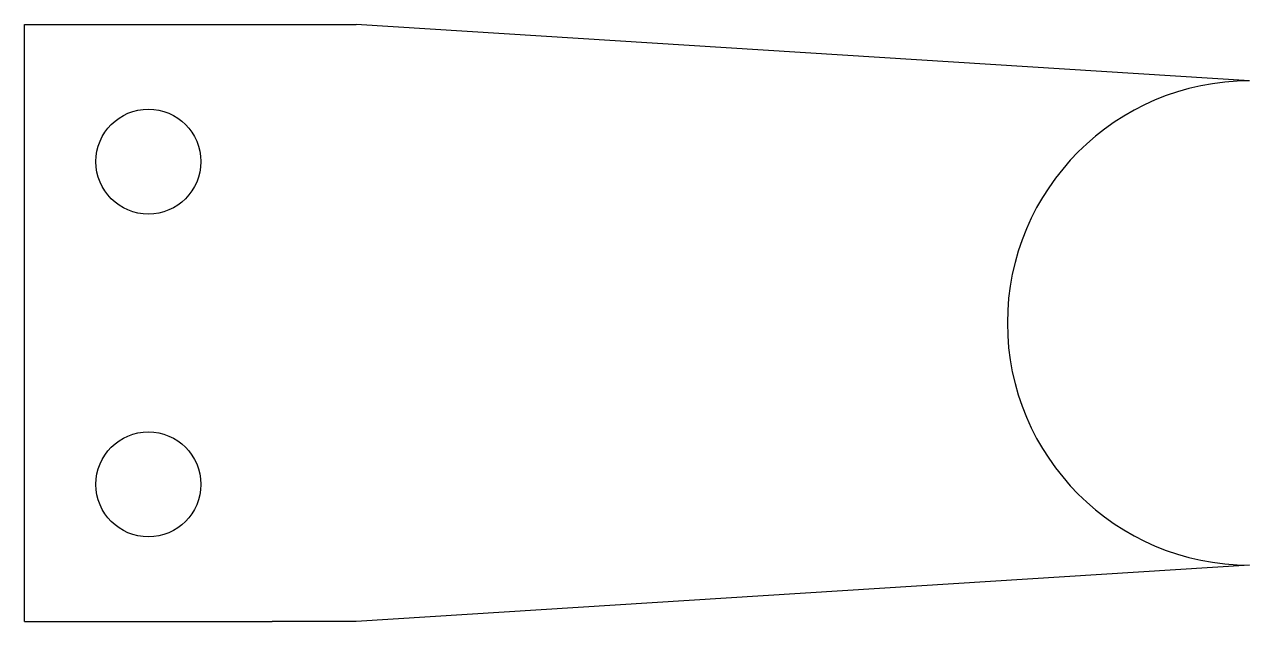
# Model space of a CAD drawing. Header units: millimetres. Extents: x 271 to 346.9, y 166.9 to 203.9.
import ezdxf

# ---------------------------------------------------------------- set-up
doc = ezdxf.new("R2010")
doc.units = ezdxf.units.MM
doc.layers.add('Default', color=7, linetype='Continuous')
doc.layers.add('SUPORTE_DO_PUXAD', color=7, linetype='Continuous')

# ---------------------------------------------------------------- blocks, each defined once
blk = doc.blocks.new('SE')
at = {"layer": 'SUPORTE_DO_PUXAD', "color": 7, "linetype": 'Continuous'}
for p, q in [((271.031, 166.899), (271.031, 203.899)), ((271.031, 203.899), (286.381, 203.899)), ((286.381, 203.899), (291.58, 203.899)), ((346.93, 200.399), (291.58, 203.899)), ((346.93, 170.399), (291.58, 166.899)), ((271.031, 166.899), (286.381, 166.899)), ((291.58, 166.899), (286.381, 166.899))]:
    blk.add_line(p, q, dxfattribs=at)
for centre in [(278.706, 195.399), (278.706, 175.399)]:
    blk.add_circle(centre, 3.25, dxfattribs=at)
blk.add_arc((346.93, 185.399), 15, 90, 270, dxfattribs=at)

msp = doc.modelspace()

# ---------------------------------------------------------------- block references
at = {"layer": 'Default'}
msp.add_blockref('SE', (0, 0), dxfattribs=at)

doc.saveas('drawing.dxf')
